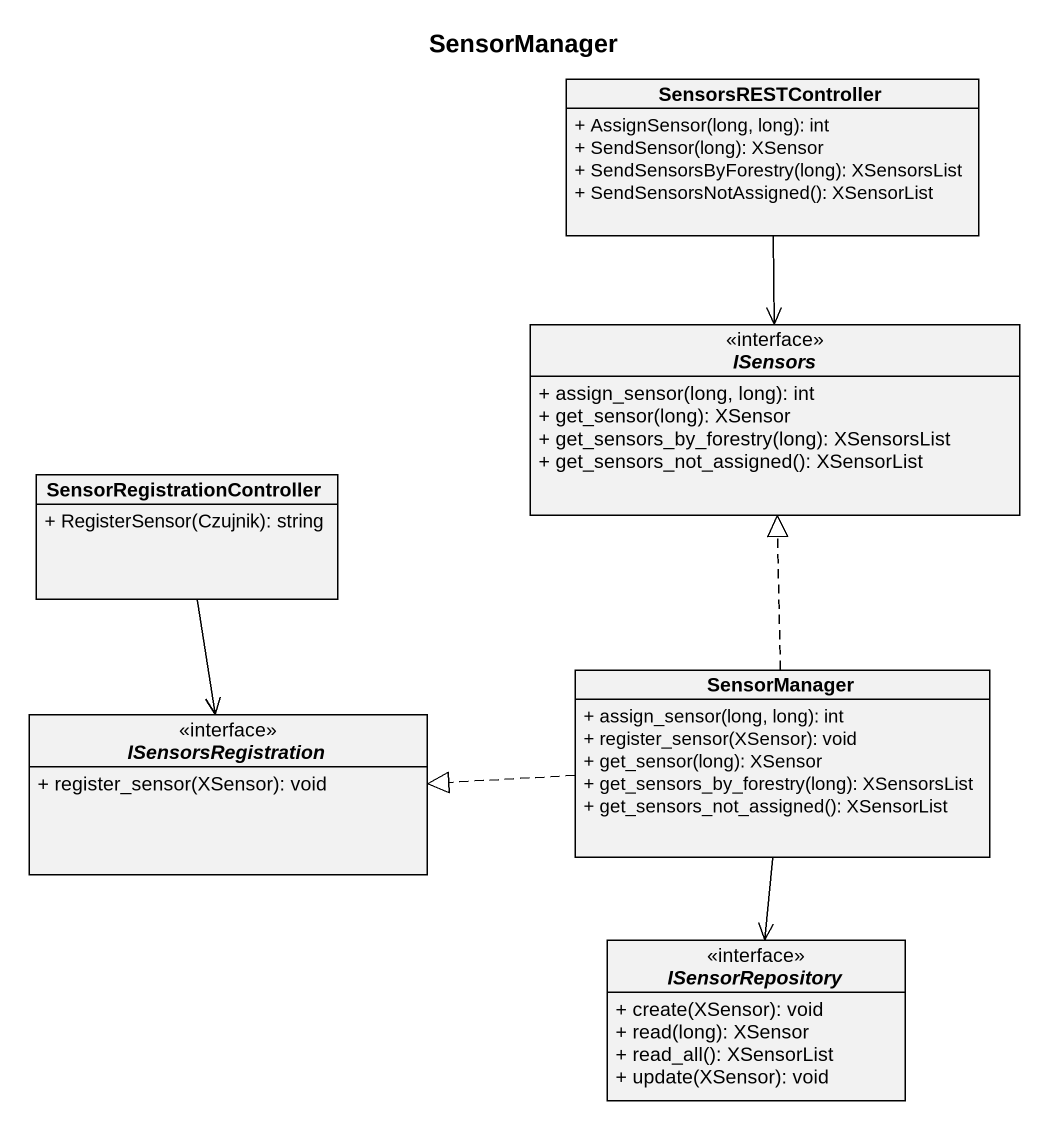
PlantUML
@startuml
title SensorManager
hide circle
hide empty members
skinparam classAttributeIconSize 0
class SensorsRESTController {
  + AssignSensor(long, long): int
  + SendSensor(long): XSensor
  + SendSensorsByForestry(long): XSensorsList
  + SendSensorsNotAssigned(): XSensorList
}
interface ISensors <<interface>> {
  + assign_sensor(long, long): int
  + get_sensor(long): XSensor
  + get_sensors_by_forestry(long): XSensorsList
  + get_sensors_not_assigned(): XSensorList
}
class SensorRegistrationController {
  + RegisterSensor(Czujnik): string
}
interface ISensorsRegistration <<interface>> {
  + register_sensor(XSensor): void
}
class SensorManager {
  + assign_sensor(long, long): int
  + register_sensor(XSensor): void
  + get_sensor(long): XSensor
  + get_sensors_by_forestry(long): XSensorsList
  + get_sensors_not_assigned(): XSensorList
}
interface ISensorRepository <<interface>> {
  + create(XSensor): void
  + read(long): XSensor
  + read_all(): XSensorList
  + update(XSensor): void
}
SensorsRESTController --> ISensors
SensorRegistrationController --> ISensorsRegistration
SensorManager .up.|> ISensors
SensorManager .left.|> ISensorsRegistration
SensorManager --> ISensorRepository
@enduml
